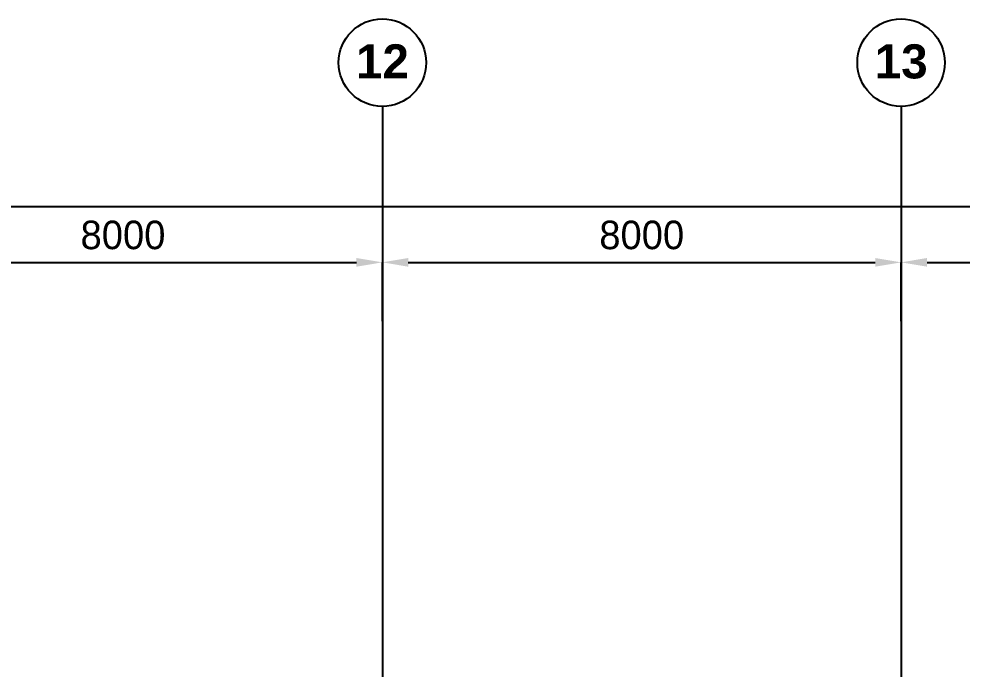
# Model space of a CAD drawing. Header units: millimetres. Extents: x -62354 to 129108, y -71259 to 35407.
# Drawn here: x 27259 to 41806, y 25375 to 35407 of the extents above; entities that cross this region are included whole.
import ezdxf
from ezdxf.enums import TextEntityAlignment as Align

# ---------------------------------------------------------------- set-up
doc = ezdxf.new("R2010")
doc.units = ezdxf.units.MM
doc.header["$MEASUREMENT"] = 0
doc.linetypes.add('1st FL Layout xrf$0$CENTER2', pattern=[1.125, 0.75, -0.125, 0.125, -0.125])
doc.layers.add('1st FL Layout xrf$0$G-Grid', color=7, linetype='Continuous')
doc.layers.add('1st FL Layout xrf$0$G-Grid Dim', color=1, linetype='Continuous')
doc.layers.add('1st FL Layout xrf$0$G-Grid Line', color=253, linetype='1st FL Layout xrf$0$CENTER2', transparency=0.5)
doc.styles.add('1st FL Layout xrf$0$Standard', font='arialbd.ttf')
doc.styles.add('1st FL Layout xrf$0$TEXT', font='cordia2.shx')
doc.dimstyles.new('1st FL Layout xrf$0$DIMDOT200', dxfattribs={"dimscale": 2, "dimtxt": 220, "dimasz": 200, "dimexe": 0.15, "dimexo": 0.1, "dimgap": 100, "dimtad": 1, "dimdec": 0, "dimzin": 0, "dimdsep": 46, "dimtxsty": '1st FL Layout xrf$0$TEXT', "dimcen": 0.09, "dimclrd": 256, "dimclre": 256, "dimclrt": 7, "dimadec": 0, "dimazin": 0, "dimtfac": 1, "dimtdec": 0, "dimtix": 1, "dimtmove": 2, "dimatfit": 3, "dimfxl": 1, "dimtolj": 1, "dimtzin": 0, "dimarcsym": 0})

# ---------------------------------------------------------------- blocks, each defined once
blk = doc.blocks.new('*D43')
at = {"layer": '1st FL Layout xrf$0$G-Grid Dim', "lineweight": -2, "transparency": 16777216}
for p, q in [((24865, 30744), (24865, 31651)), ((25265, 31651), (32465, 31651)), ((32865, 30744), (32865, 31651))]:
    blk.add_line(p, q, dxfattribs=at)
at = {"layer": '1st FL Layout xrf$0$G-Grid Dim', "transparency": 16777216}
for points in [[(25265, 31718), (25265, 31584), (24865, 31651)], [(32465, 31718), (32465, 31584), (32865, 31651)]]:
    blk.add_solid(points, dxfattribs=at)
at = {"layer": '1st FL Layout xrf$0$G-Grid Dim', "color": 7, "transparency": 16777216, "insert": (28865, 32071), "char_height": 440, "attachment_point": 5, "style": '1st FL Layout xrf$0$TEXT'}
blk.add_mtext('\\A1;8000', dxfattribs=at)
blk = doc.blocks.new('*D44')
at = {"layer": '1st FL Layout xrf$0$G-Grid Dim', "lineweight": -2, "transparency": 16777216}
for p, q in [((32865, 30744), (32865, 31651)), ((33265, 31651), (40465, 31651)), ((40865, 30744), (40865, 31651))]:
    blk.add_line(p, q, dxfattribs=at)
at = {"layer": '1st FL Layout xrf$0$G-Grid Dim', "transparency": 16777216}
for points in [[(33265, 31718), (33265, 31584), (32865, 31651)], [(40465, 31718), (40465, 31584), (40865, 31651)]]:
    blk.add_solid(points, dxfattribs=at)
at = {"layer": '1st FL Layout xrf$0$G-Grid Dim', "color": 7, "transparency": 16777216, "insert": (36865, 32071), "char_height": 440, "attachment_point": 5, "style": '1st FL Layout xrf$0$TEXT'}
blk.add_mtext('\\A1;8000', dxfattribs=at)
blk = doc.blocks.new('*D45')
at = {"layer": '1st FL Layout xrf$0$G-Grid Dim', "lineweight": -2, "transparency": 16777216}
for p, q in [((40865, 30744), (40865, 31651)), ((41265, 31651), (48465, 31651)), ((48865, 30744), (48865, 31651))]:
    blk.add_line(p, q, dxfattribs=at)
at = {"layer": '1st FL Layout xrf$0$G-Grid Dim', "transparency": 16777216}
for points in [[(41265, 31718), (41265, 31584), (40865, 31651)], [(48465, 31718), (48465, 31584), (48865, 31651)]]:
    blk.add_solid(points, dxfattribs=at)
at = {"layer": '1st FL Layout xrf$0$G-Grid Dim', "color": 7, "transparency": 16777216, "insert": (44865, 32071), "char_height": 440, "attachment_point": 5, "style": '1st FL Layout xrf$0$TEXT'}
blk.add_mtext('\\A1;8000', dxfattribs=at)
blk = doc.blocks.new('*D49')
at = {"layer": '1st FL Layout xrf$0$G-Grid Dim', "lineweight": -2, "transparency": 16777216}
for p, q in [((-51135, 30744), (-51135, 32505)), ((48465, 32505), (-50735, 32505)), ((48865, 30744), (48865, 32505))]:
    blk.add_line(p, q, dxfattribs=at)
at = {"layer": '1st FL Layout xrf$0$G-Grid Dim', "transparency": 16777216}
for points in [[(-50735, 32572), (-50735, 32438), (-51135, 32505)], [(48465, 32572), (48465, 32438), (48865, 32505)]]:
    blk.add_solid(points, dxfattribs=at)
at = {"layer": '1st FL Layout xrf$0$G-Grid Dim', "color": 7, "transparency": 16777216, "insert": (-1135, 32925), "char_height": 440, "attachment_point": 5, "style": '1st FL Layout xrf$0$TEXT'}
blk.add_mtext('\\A1;100000', dxfattribs=at)
blk = doc.blocks.new('*U69')
at = {"color": 1}
blk.add_lwpolyline([(850, 0), (2100, 0)], dxfattribs=at)
blk.add_circle((-275, 0), 1125, dxfattribs=at)
at = {"style": '1st FL Layout xrf$0$Standard'}
blk.add_attdef('GRID', text='', height=875, dxfattribs=at).set_placement((-308, 3), align=Align.MIDDLE_CENTER)
blk = doc.blocks.new('1st FL Layout xrf')
at = {"layer": '1st FL Layout xrf$0$G-Grid Line', "ltscale": 10}
for p, q in [((32865.1, 33307.4), (32865.1, -20796.5)), ((40865.1, 33307.4), (40865.1, -20796.5))]:
    blk.add_line(p, q, dxfattribs=at)
at = {"layer": '1st FL Layout xrf$0$G-Grid'}
ref = blk.add_blockref('*U69', (32865.1, 34567.4), dxfattribs=dict(at, xscale=0.5999999999985448, yscale=0.5999999999985448, zscale=0.5999999999985448, rotation=270))
ref.add_attrib('GRID', '12', dxfattribs={"layer": '0', "height": 525, "style": '1st FL Layout xrf$0$Standard'}).set_placement((32866.7, 34752), align=Align.MIDDLE_CENTER)
ref = blk.add_blockref('*U69', (40865.1, 34567.4), dxfattribs=dict(at, xscale=0.5999999999985448, yscale=0.5999999999985448, zscale=0.5999999999985448, rotation=270))
ref.add_attrib('GRID', '13', dxfattribs={"layer": '0', "height": 525, "style": '1st FL Layout xrf$0$Standard'}).set_placement((40866.7, 34752), align=Align.MIDDLE_CENTER)
at = {"layer": '1st FL Layout xrf$0$G-Grid Dim'}
for base, p1, p2, picture, middle in [((-51134.9, 32505.1), (48865.1, 30743.3), (-51134.9, 30743.3), '*D49', (-1134.9, 32925.1)), ((32865.1, 31651.1), (24865.1, 30743.3), (32865.1, 30743.3), '*D43', (28865.1, 32071.1)), ((40865.1, 31651.1), (32865.1, 30743.3), (40865.1, 30743.3), '*D44', (36865.1, 32071.1)), ((48865.1, 31651.1), (40865.1, 30743.3), (48865.1, 30743.3), '*D45', (44865.1, 32071.1))]:
    dim = blk.add_linear_dim(base=base, p1=p1, p2=p2, dimstyle='1st FL Layout xrf$0$DIMDOT200', dxfattribs=at)
    dim.commit()
    dim.dimension.update_dxf_attribs({"geometry": picture, "text_midpoint": middle})

msp = doc.modelspace()

# ---------------------------------------------------------------- block references
msp.add_blockref('1st FL Layout xrf', (0, 0))

doc.saveas('drawing.dxf')
